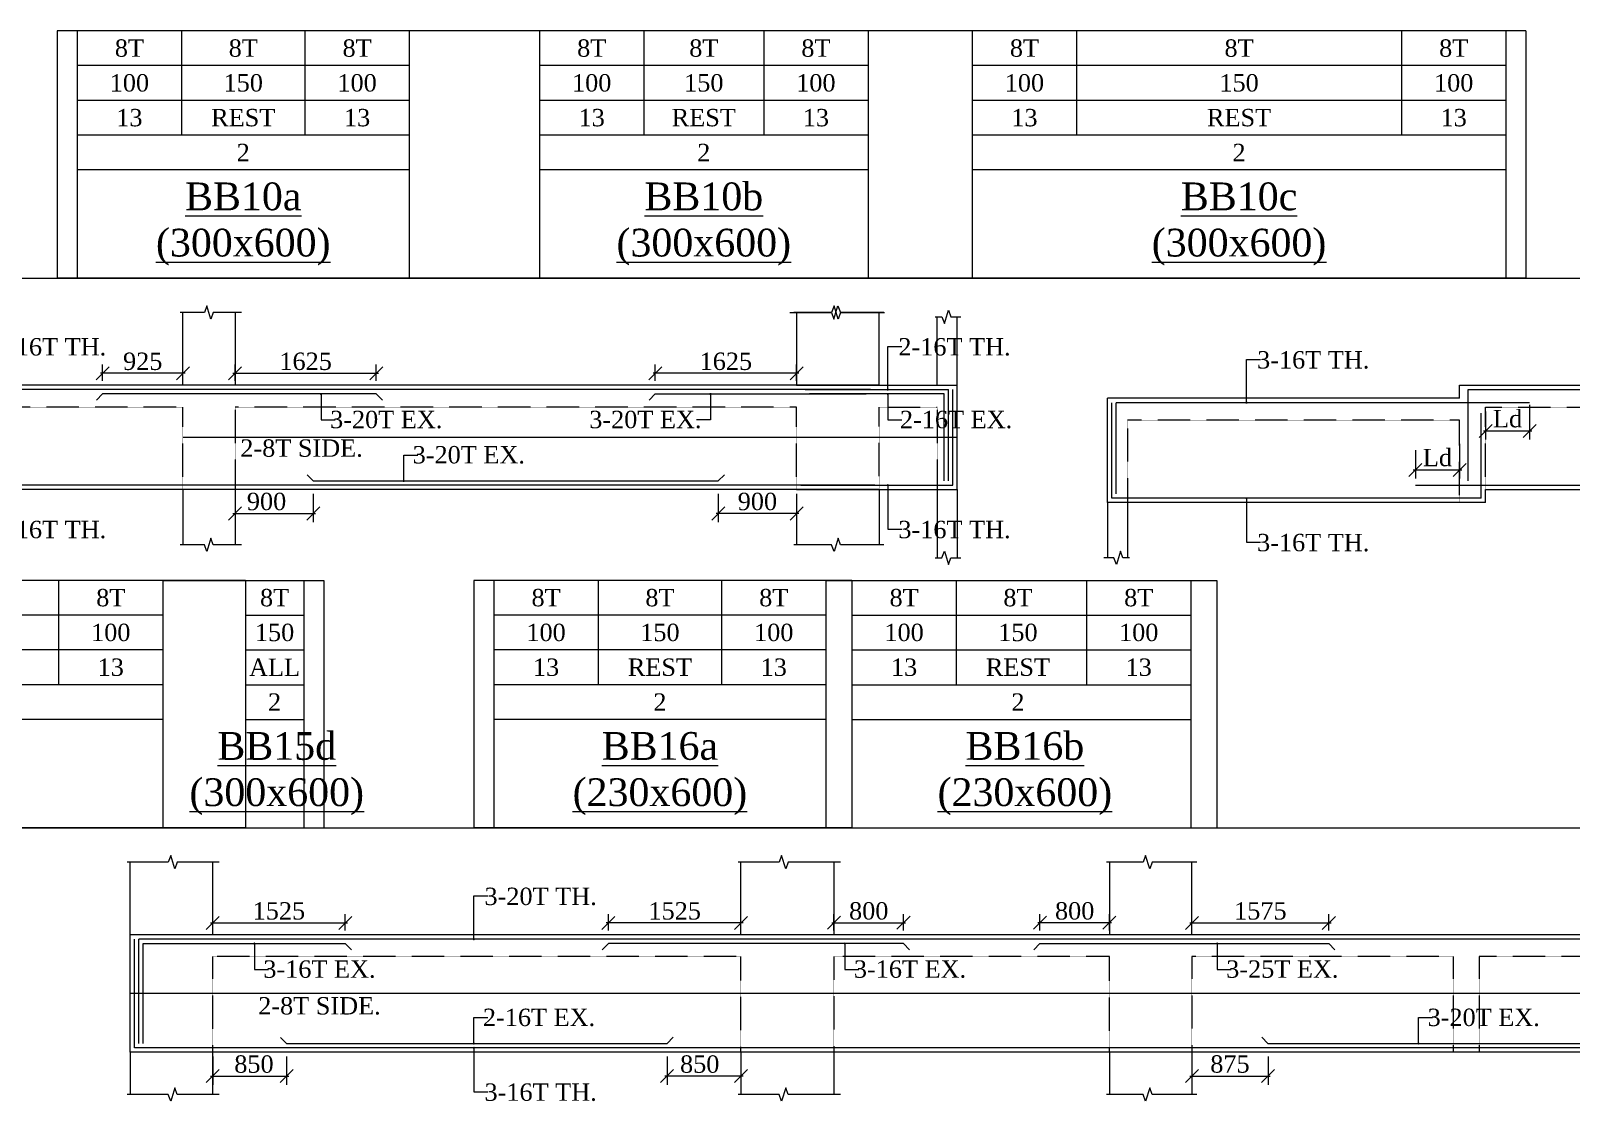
# Model space of a CAD drawing. Header units: inches. Extents: x 11017527 to 11245450, y -2821070 to -2693013.
# Drawn here: x 11085304 to 11103031, y -2728128 to -2715812 of the extents above; entities that cross this region are included whole.
import ezdxf
from ezdxf.enums import TextEntityAlignment as Align

# ---------------------------------------------------------------- set-up
doc = ezdxf.new("R2010")
doc.units = ezdxf.units.IN
doc.header["$LTSCALE"] = 0.5
doc.header["$MEASUREMENT"] = 0
doc.linetypes.add('HIDDEN', pattern=[9.525, 6.35, -3.175])
doc.layers.get('0').update_dxf_attribs({"lineweight": 0})
for name, color, linetype, lineweight in [('S-CUT OUT LINE', 9, 'Continuous', 9), ('S-DIM L.S.', 4, 'Continuous', 9), ('S-L.S.SECTION', 5, 'Continuous', 9), ('S-L.S.SLAB LINE', 8, 'HIDDEN', 5), ('S-L.S.STEEL', 6, 'Continuous', 15), ('S-SECTION MARK', 7, 'Continuous', 0), ('S-SHEET', 251, 'Continuous', 0), ('S-TEXT', 7, 'Continuous', 0), ('S-TEXT L.S. BEAM NO.', 30, 'Continuous', 5), ('S-TEXT. L.S.', 7, 'Continuous', 13)]:
    doc.layers.add(name, color=color, linetype=linetype, lineweight=lineweight)
doc.styles.add('135', font='arial.ttf', dxfattribs={"width": 0.8, "height": 135})
doc.styles.get("Standard").update_dxf_attribs({"font": 'times.ttf'})
doc.styles.add('TEXT', font='times.ttf')
doc.dimstyles.new('75', dxfattribs={"dimtxt": 135, "dimasz": 90, "dimexe": 0.1, "dimexo": 0.03, "dimgap": 0.09, "dimtad": 1, "dimdec": 0, "dimzin": 0, "dimdsep": 46, "dimtxsty": '135', "dimblk": 'ARCHTICK', "dimcen": 0.09, "dimclrd": 256, "dimclre": 256, "dimclrt": 256, "dimadec": 0, "dimazin": 0, "dimtfac": 1, "dimtdec": 0, "dimtofl": 0, "dimtmove": 1, "dimatfit": 3, "dimldrblk": 'DOTSMALL', "dimfxl": 1, "dimtolj": 1, "dimtzin": 0, "dimlwd": -1, "dimlwe": -1, "dimarcsym": 0})
doc.dimstyles.new('SETU_1', dxfattribs={"dimtxt": 200, "dimasz": 150, "dimexe": 100, "dimexo": 50, "dimgap": 35, "dimtad": 1, "dimdec": 0, "dimzin": 0, "dimdsep": 46, "dimtxsty": 'Standard', "dimblk": 'OBLIQUE', "dimcen": 150, "dimdle": 25, "dimclrd": 4, "dimclre": 7, "dimclrt": 256, "dimadec": 0, "dimazin": 0, "dimtfac": 1, "dimtdec": 0, "dimtofl": 0, "dimtmove": 1, "dimatfit": 3, "dimfxl": 1, "dimtolj": 1, "dimtzin": 0, "dimlwd": -1, "dimlwe": 5, "dimarcsym": 1})

# ---------------------------------------------------------------- blocks, each defined once
blk = doc.blocks.new('_Oblique')
at = {"color": 0, "linetype": 'ByBlock', "lineweight": -2}
blk.add_line((-0.5, -0.5), (0.5, 0.5), dxfattribs=at)
blk = doc.blocks.new('*D529')
at = {"layer": 'S-DIM L.S.', "color": 7, "lineweight": 5, "transparency": 16777216}
for p, q in [((11092491, -2719841), (11092491, -2719653)), ((11094116, -2719841), (11094116, -2719653))]:
    blk.add_line(p, q, dxfattribs=at)
at = {"layer": 'S-DIM L.S.', "color": 7, "transparency": 16777216}
blk.add_line((11094141, -2719753), (11092466, -2719753), dxfattribs=at)
at = {"layer": 'S-DIM L.S.', "color": 7, "transparency": 16777216, "xscale": 150, "yscale": 150, "zscale": 150, "rotation": 180}
blk.add_blockref('_Oblique', (11092491, -2719753), dxfattribs=at)
at = {"layer": 'S-DIM L.S.', "color": 7, "transparency": 16777216, "xscale": 150, "yscale": 150, "zscale": 150}
blk.add_blockref('_Oblique', (11094116, -2719753), dxfattribs=at)
at = {"layer": 'S-DIM L.S.', "transparency": 16777216, "insert": (11093303, -2719616), "char_height": 200, "attachment_point": 5, "style": 'TEXT'}
blk.add_mtext('\\A1;1625', dxfattribs=at)
blk = doc.blocks.new('*D530')
at = {"layer": 'S-DIM L.S.', "color": 7, "lineweight": 5, "transparency": 16777216}
for p, q in [((11093216, -2721141), (11093216, -2721466)), ((11094116, -2721141), (11094116, -2721466))]:
    blk.add_line(p, q, dxfattribs=at)
at = {"layer": 'S-DIM L.S.', "color": 7, "transparency": 16777216}
blk.add_line((11094141, -2721366), (11093191, -2721366), dxfattribs=at)
at = {"layer": 'S-DIM L.S.', "color": 7, "transparency": 16777216, "xscale": 150, "yscale": 150, "zscale": 150, "rotation": 180}
blk.add_blockref('_Oblique', (11093216, -2721366), dxfattribs=at)
at = {"layer": 'S-DIM L.S.', "color": 7, "transparency": 16777216, "xscale": 150, "yscale": 150, "zscale": 150}
blk.add_blockref('_Oblique', (11094116, -2721366), dxfattribs=at)
at = {"layer": 'S-DIM L.S.', "transparency": 16777216, "insert": (11093666, -2721229), "char_height": 200, "attachment_point": 5, "style": 'TEXT'}
blk.add_mtext('\\A1;900', dxfattribs=at)
blk = doc.blocks.new('*D531')
at = {"layer": 'S-DIM L.S.', "color": 7, "lineweight": 5, "transparency": 16777216}
for p, q in [((11087655, -2719841), (11087655, -2719653)), ((11089280, -2719841), (11089280, -2719653))]:
    blk.add_line(p, q, dxfattribs=at)
at = {"layer": 'S-DIM L.S.', "color": 7, "transparency": 16777216}
blk.add_line((11087630, -2719753), (11089305, -2719753), dxfattribs=at)
at = {"layer": 'S-DIM L.S.', "color": 7, "transparency": 16777216, "xscale": 150, "yscale": 150, "zscale": 150, "rotation": 180}
blk.add_blockref('_Oblique', (11087655, -2719753), dxfattribs=at)
at = {"layer": 'S-DIM L.S.', "color": 7, "transparency": 16777216, "xscale": 150, "yscale": 150, "zscale": 150}
blk.add_blockref('_Oblique', (11089280, -2719753), dxfattribs=at)
at = {"layer": 'S-DIM L.S.', "transparency": 16777216, "insert": (11088467, -2719616), "char_height": 200, "attachment_point": 5, "style": 'TEXT'}
blk.add_mtext('\\A1;1625', dxfattribs=at)
blk = doc.blocks.new('*D532')
at = {"layer": 'S-DIM L.S.', "color": 7, "lineweight": 5, "transparency": 16777216}
for p, q in [((11087655, -2721141), (11087655, -2721466)), ((11088555, -2721141), (11088555, -2721466))]:
    blk.add_line(p, q, dxfattribs=at)
at = {"layer": 'S-DIM L.S.', "color": 7, "transparency": 16777216}
blk.add_line((11087630, -2721366), (11088580, -2721366), dxfattribs=at)
at = {"layer": 'S-DIM L.S.', "color": 7, "transparency": 16777216, "xscale": 150, "yscale": 150, "zscale": 150, "rotation": 180}
blk.add_blockref('_Oblique', (11087655, -2721366), dxfattribs=at)
at = {"layer": 'S-DIM L.S.', "color": 7, "transparency": 16777216, "xscale": 150, "yscale": 150, "zscale": 150}
blk.add_blockref('_Oblique', (11088555, -2721366), dxfattribs=at)
at = {"layer": 'S-DIM L.S.', "transparency": 16777216, "insert": (11088017, -2721229), "char_height": 200, "attachment_point": 5, "style": 'TEXT'}
blk.add_mtext('\\A1;900', dxfattribs=at)
blk = doc.blocks.new('*D533')
at = {"layer": 'S-DIM L.S.', "color": 7, "lineweight": 5, "transparency": 16777216}
for p, q in [((11086130, -2719841), (11086130, -2719653)), ((11087055, -2719841), (11087055, -2719653))]:
    blk.add_line(p, q, dxfattribs=at)
at = {"layer": 'S-DIM L.S.', "color": 7, "transparency": 16777216}
blk.add_line((11087080, -2719753), (11086105, -2719753), dxfattribs=at)
at = {"layer": 'S-DIM L.S.', "color": 7, "transparency": 16777216, "xscale": 150, "yscale": 150, "zscale": 150, "rotation": 180}
blk.add_blockref('_Oblique', (11086130, -2719753), dxfattribs=at)
at = {"layer": 'S-DIM L.S.', "color": 7, "transparency": 16777216, "xscale": 150, "yscale": 150, "zscale": 150}
blk.add_blockref('_Oblique', (11087055, -2719753), dxfattribs=at)
at = {"layer": 'S-DIM L.S.', "transparency": 16777216, "insert": (11086592, -2719616), "char_height": 200, "attachment_point": 5, "style": 'TEXT'}
blk.add_mtext('\\A1;925', dxfattribs=at)
blk = doc.blocks.new('_ArchTick')
at = {"color": 0, "linetype": 'ByBlock', "const_width": 0.15}
blk.add_lwpolyline([(-0.5, -0.5), (0.5, 0.5)], dxfattribs=at)
blk = doc.blocks.new('*D633')
at = {"layer": 'S-DIM L.S.', "color": 7, "transparency": 16777216}
blk.add_line((11094522, -2726076), (11095372, -2726076), dxfattribs=at)
at = {"layer": 'S-DIM L.S.', "color": 7, "lineweight": 5, "transparency": 16777216}
for p, q in [((11094547, -2726165), (11094547, -2725976)), ((11095347, -2726165), (11095347, -2725976))]:
    blk.add_line(p, q, dxfattribs=at)
at = {"layer": 'S-DIM L.S.', "color": 7, "transparency": 16777216, "xscale": 150, "yscale": 150, "zscale": 150, "rotation": 180}
blk.add_blockref('_Oblique', (11094547, -2726076), dxfattribs=at)
at = {"layer": 'S-DIM L.S.', "color": 7, "transparency": 16777216, "xscale": 150, "yscale": 150, "zscale": 150}
blk.add_blockref('_Oblique', (11095347, -2726076), dxfattribs=at)
at = {"layer": 'S-DIM L.S.', "transparency": 16777216, "insert": (11094947, -2725940), "char_height": 200, "attachment_point": 5, "style": 'TEXT'}
blk.add_mtext('\\A1;800', dxfattribs=at)
blk = doc.blocks.new('*D634')
at = {"layer": 'S-DIM L.S.', "color": 7, "transparency": 16777216}
blk.add_line((11087372, -2726077), (11088947, -2726077), dxfattribs=at)
at = {"layer": 'S-DIM L.S.', "color": 7, "lineweight": 5, "transparency": 16777216}
for p, q in [((11087397, -2726165), (11087397, -2725977)), ((11088922, -2726165), (11088922, -2725977))]:
    blk.add_line(p, q, dxfattribs=at)
at = {"layer": 'S-DIM L.S.', "color": 7, "transparency": 16777216, "xscale": 150, "yscale": 150, "zscale": 150, "rotation": 180}
blk.add_blockref('_Oblique', (11087397, -2726077), dxfattribs=at)
at = {"layer": 'S-DIM L.S.', "color": 7, "transparency": 16777216, "xscale": 150, "yscale": 150, "zscale": 150}
blk.add_blockref('_Oblique', (11088922, -2726077), dxfattribs=at)
at = {"layer": 'S-DIM L.S.', "transparency": 16777216, "insert": (11088159, -2725940), "char_height": 200, "attachment_point": 5, "style": 'TEXT'}
blk.add_mtext('\\A1;1525', dxfattribs=at)
blk = doc.blocks.new('*D635')
at = {"layer": 'S-DIM L.S.', "color": 7, "lineweight": 5, "transparency": 16777216}
for p, q in [((11087397, -2727615), (11087397, -2727940)), ((11088247, -2727615), (11088247, -2727940))]:
    blk.add_line(p, q, dxfattribs=at)
at = {"layer": 'S-DIM L.S.', "color": 7, "transparency": 16777216}
blk.add_line((11087372, -2727840), (11088272, -2727840), dxfattribs=at)
at = {"layer": 'S-DIM L.S.', "color": 7, "transparency": 16777216, "xscale": 150, "yscale": 150, "zscale": 150, "rotation": 180}
blk.add_blockref('_Oblique', (11087397, -2727840), dxfattribs=at)
at = {"layer": 'S-DIM L.S.', "color": 7, "transparency": 16777216, "xscale": 150, "yscale": 150, "zscale": 150}
blk.add_blockref('_Oblique', (11088247, -2727840), dxfattribs=at)
at = {"layer": 'S-DIM L.S.', "transparency": 16777216, "insert": (11087872, -2727703), "char_height": 200, "attachment_point": 5, "style": 'TEXT'}
blk.add_mtext('\\A1;850', dxfattribs=at)
blk = doc.blocks.new('*D636')
at = {"layer": 'S-DIM L.S.', "color": 7, "transparency": 16777216}
blk.add_line((11093502, -2726077), (11091927, -2726077), dxfattribs=at)
at = {"layer": 'S-DIM L.S.', "color": 7, "lineweight": 5, "transparency": 16777216}
for p, q in [((11091952, -2726165), (11091952, -2725977)), ((11093477, -2726165), (11093477, -2725977))]:
    blk.add_line(p, q, dxfattribs=at)
at = {"layer": 'S-DIM L.S.', "color": 7, "transparency": 16777216, "xscale": 150, "yscale": 150, "zscale": 150, "rotation": 180}
blk.add_blockref('_Oblique', (11091952, -2726077), dxfattribs=at)
at = {"layer": 'S-DIM L.S.', "color": 7, "transparency": 16777216, "xscale": 150, "yscale": 150, "zscale": 150}
blk.add_blockref('_Oblique', (11093477, -2726077), dxfattribs=at)
at = {"layer": 'S-DIM L.S.', "transparency": 16777216, "insert": (11092714, -2725940), "char_height": 200, "attachment_point": 5, "style": 'TEXT'}
blk.add_mtext('\\A1;1525', dxfattribs=at)
blk = doc.blocks.new('*D637')
at = {"layer": 'S-DIM L.S.', "color": 7, "lineweight": 5, "transparency": 16777216}
for p, q in [((11092627, -2727615), (11092627, -2727939)), ((11093477, -2727615), (11093477, -2727939))]:
    blk.add_line(p, q, dxfattribs=at)
at = {"layer": 'S-DIM L.S.', "color": 7, "transparency": 16777216}
blk.add_line((11093502, -2727839), (11092602, -2727839), dxfattribs=at)
at = {"layer": 'S-DIM L.S.', "color": 7, "transparency": 16777216, "xscale": 150, "yscale": 150, "zscale": 150, "rotation": 180}
blk.add_blockref('_Oblique', (11092627, -2727839), dxfattribs=at)
at = {"layer": 'S-DIM L.S.', "color": 7, "transparency": 16777216, "xscale": 150, "yscale": 150, "zscale": 150}
blk.add_blockref('_Oblique', (11093477, -2727839), dxfattribs=at)
at = {"layer": 'S-DIM L.S.', "transparency": 16777216, "insert": (11093002, -2727703), "char_height": 200, "attachment_point": 5, "style": 'TEXT'}
blk.add_mtext('\\A1;850', dxfattribs=at)
blk = doc.blocks.new('*D638')
at = {"layer": 'S-DIM L.S.', "color": 7, "transparency": 16777216}
blk.add_line((11097742, -2726076), (11096892, -2726076), dxfattribs=at)
at = {"layer": 'S-DIM L.S.', "color": 7, "lineweight": 5, "transparency": 16777216}
for p, q in [((11096917, -2726165), (11096917, -2725976)), ((11097717, -2726165), (11097717, -2725976))]:
    blk.add_line(p, q, dxfattribs=at)
at = {"layer": 'S-DIM L.S.', "color": 7, "transparency": 16777216, "xscale": 150, "yscale": 150, "zscale": 150, "rotation": 180}
blk.add_blockref('_Oblique', (11096917, -2726076), dxfattribs=at)
at = {"layer": 'S-DIM L.S.', "color": 7, "transparency": 16777216, "xscale": 150, "yscale": 150, "zscale": 150}
blk.add_blockref('_Oblique', (11097717, -2726076), dxfattribs=at)
at = {"layer": 'S-DIM L.S.', "transparency": 16777216, "insert": (11097317, -2725940), "char_height": 200, "attachment_point": 5, "style": 'TEXT'}
blk.add_mtext('\\A1;800', dxfattribs=at)
blk = doc.blocks.new('*D640')
at = {"layer": 'S-DIM L.S.', "color": 7, "transparency": 16777216}
blk.add_line((11098642, -2726077), (11100267, -2726077), dxfattribs=at)
at = {"layer": 'S-DIM L.S.', "color": 7, "lineweight": 5, "transparency": 16777216}
for p, q in [((11098667, -2726165), (11098667, -2725977)), ((11100242, -2726165), (11100242, -2725977))]:
    blk.add_line(p, q, dxfattribs=at)
at = {"layer": 'S-DIM L.S.', "color": 7, "transparency": 16777216, "xscale": 150, "yscale": 150, "zscale": 150, "rotation": 180}
blk.add_blockref('_Oblique', (11098667, -2726077), dxfattribs=at)
at = {"layer": 'S-DIM L.S.', "color": 7, "transparency": 16777216, "xscale": 150, "yscale": 150, "zscale": 150}
blk.add_blockref('_Oblique', (11100242, -2726077), dxfattribs=at)
at = {"layer": 'S-DIM L.S.', "transparency": 16777216, "insert": (11099454, -2725940), "char_height": 200, "attachment_point": 5, "style": 'TEXT'}
blk.add_mtext('\\A1;1575', dxfattribs=at)
blk = doc.blocks.new('*D641')
at = {"layer": 'S-DIM L.S.', "color": 7, "lineweight": 5, "transparency": 16777216}
for p, q in [((11098667, -2727615), (11098667, -2727939)), ((11099542, -2727615), (11099542, -2727939))]:
    blk.add_line(p, q, dxfattribs=at)
at = {"layer": 'S-DIM L.S.', "color": 7, "transparency": 16777216}
blk.add_line((11098642, -2727839), (11099567, -2727839), dxfattribs=at)
at = {"layer": 'S-DIM L.S.', "color": 7, "transparency": 16777216, "xscale": 150, "yscale": 150, "zscale": 150, "rotation": 180}
blk.add_blockref('_Oblique', (11098667, -2727839), dxfattribs=at)
at = {"layer": 'S-DIM L.S.', "color": 7, "transparency": 16777216, "xscale": 150, "yscale": 150, "zscale": 150}
blk.add_blockref('_Oblique', (11099542, -2727839), dxfattribs=at)
at = {"layer": 'S-DIM L.S.', "transparency": 16777216, "insert": (11099104, -2727702), "char_height": 200, "attachment_point": 5, "style": 'TEXT'}
blk.add_mtext('\\A1;875', dxfattribs=at)
blk = doc.blocks.new('*D442')
at = {"layer": 'S-DIM L.S.', "color": 7, "lineweight": 5, "transparency": 16777216}
for p, q in [((11101746, -2720565), (11101746, -2720964)), ((11101239, -2720639), (11101239, -2720964))]:
    blk.add_line(p, q, dxfattribs=at)
at = {"layer": 'S-DIM L.S.', "color": 7, "transparency": 16777216}
blk.add_line((11101214, -2720864), (11101771, -2720864), dxfattribs=at)
at = {"layer": 'S-DIM L.S.', "color": 7, "transparency": 16777216, "xscale": 150, "yscale": 150, "zscale": 150, "rotation": 180}
blk.add_blockref('_Oblique', (11101239, -2720864), dxfattribs=at)
at = {"layer": 'S-DIM L.S.', "color": 7, "transparency": 16777216, "xscale": 150, "yscale": 150, "zscale": 150}
blk.add_blockref('_Oblique', (11101746, -2720864), dxfattribs=at)
at = {"layer": 'S-DIM L.S.', "transparency": 16777216, "insert": (11101492, -2720724), "char_height": 200, "attachment_point": 5, "style": 'TEXT'}
blk.add_mtext('\\A1;Ld', dxfattribs=at)
blk = doc.blocks.new('*D443')
at = {"layer": 'S-DIM L.S.', "color": 7, "lineweight": 5, "transparency": 16777216}
for p, q in [((11102046, -2720191), (11102046, -2720516)), ((11102552, -2720116), (11102552, -2720516))]:
    blk.add_line(p, q, dxfattribs=at)
at = {"layer": 'S-DIM L.S.', "color": 7, "transparency": 16777216}
blk.add_line((11102021, -2720416), (11102577, -2720416), dxfattribs=at)
at = {"layer": 'S-DIM L.S.', "color": 7, "transparency": 16777216, "xscale": 150, "yscale": 150, "zscale": 150, "rotation": 180}
blk.add_blockref('_Oblique', (11102046, -2720416), dxfattribs=at)
at = {"layer": 'S-DIM L.S.', "color": 7, "transparency": 16777216, "xscale": 150, "yscale": 150, "zscale": 150}
blk.add_blockref('_Oblique', (11102552, -2720416), dxfattribs=at)
at = {"layer": 'S-DIM L.S.', "transparency": 16777216, "insert": (11102299, -2720276), "char_height": 200, "attachment_point": 5, "style": 'TEXT'}
blk.add_mtext('\\A1;Ld', dxfattribs=at)

msp = doc.modelspace()

# ---------------------------------------------------------------- linework, layer by layer
at = {"layer": 'S-CUT OUT LINE'}
for points, elevation in [([(11087729.898, -2719054.588), (11087403.885, -2719054.588), (11087375.915, -2719131.436), (11087329.238, -2718977.74), (11087301.268, -2719054.588), (11087022.379, -2719054.588)], 0.039), ([(11094040.898, -2719054.588), (11094518.43, -2719054.588), (11094546.4, -2719131.436), (11094593.077, -2718977.74), (11094621.047, -2719054.588), (11095128.884, -2719054.588)], 0.051), ([(11095121.231, -2719054.588), (11094622.211, -2719054.588), (11094594.24, -2719131.436), (11094547.564, -2718977.74), (11094519.593, -2719054.588), (11094083.374, -2719054.588)], 0.039), ([(11095711.373, -2719104.486), (11095789.913, -2719104.486), (11095817.884, -2719181.334), (11095864.561, -2719027.639), (11095892.531, -2719104.486), (11096008.474, -2719104.486)], 0.061), ([(11087729.898, -2721727.357), (11087403.885, -2721727.357), (11087375.915, -2721650.509), (11087329.238, -2721804.205), (11087301.268, -2721727.357), (11087022.379, -2721727.357)], 0.039), ([(11095121.231, -2721727.357), (11094622.211, -2721727.357), (11094594.24, -2721650.509), (11094547.564, -2721804.205), (11094519.593, -2721727.357), (11094083.374, -2721727.357)], 0.039), ([(11095711.373, -2721877.4), (11095789.913, -2721877.4), (11095817.884, -2721800.552), (11095864.561, -2721954.248), (11095892.531, -2721877.4), (11096008.474, -2721877.4)], 0.061), ([(11097949.834, -2721877.405), (11097871.294, -2721877.405), (11097843.323, -2721800.557), (11097796.646, -2721954.253), (11097768.676, -2721877.405), (11097652.734, -2721877.405)], 0.074), ([(11087471.685, -2725378.415), (11086989.105, -2725378.308), (11086961.135, -2725455.155), (11086914.458, -2725301.46), (11086886.487, -2725378.308), (11086414.166, -2725378.308)], 0.011), ([(11094621.685, -2725378.2), (11094019.213, -2725378.266), (11093991.242, -2725455.114), (11093944.565, -2725301.418), (11093916.595, -2725378.266), (11093444.166, -2725378.266)], -0.023), ([(11098722.018, -2725378.417), (11098208.354, -2725378.417), (11098180.384, -2725455.265), (11098133.707, -2725301.57), (11098105.737, -2725378.417), (11097684.162, -2725378.308)], 0.011), ([(11087471.685, -2728051.184), (11086989.105, -2728051.077), (11086961.135, -2727974.229), (11086914.458, -2728127.925), (11086886.487, -2728051.077), (11086414.166, -2728051.077)], 0.011), ([(11094621.685, -2728050.97), (11094019.213, -2728051.035), (11093991.242, -2727974.188), (11093944.565, -2728127.883), (11093916.595, -2728051.035), (11093444.166, -2728051.035)], -0.023), ([(11098722.018, -2728051.187), (11098208.354, -2728051.187), (11098180.384, -2727974.339), (11098133.707, -2728128.034), (11098105.737, -2728051.187), (11097684.162, -2728051.077)], 0.011)]:
    msp.add_lwpolyline(points, dxfattribs=dict(at, elevation=elevation))
at = {"layer": 'S-L.S.SECTION', "color": 1}
for p, q in [((11087054.898, -2719890.973, 0.017), (11087054.898, -2719054.588, 0.017)), ((11087654.898, -2719054.588, 0.018), (11087654.898, -2719890.973, 0.018)), ((11094115.898, -2719054.588, 0.033), (11094115.898, -2719890.973, 0.033)), ((11094115.898, -2719054.588, 0.05), (11094115.898, -2719890.973, 0.05)), ((11095065.898, -2719890.973, 0.017), (11095065.898, -2719054.588, 0.017)), ((11095065.898, -2719890.973, 0.022), (11095065.898, -2719054.588, 0.022)), ((11095735.895, -2719890.919, 0.073), (11095735.895, -2719104.486, 0.061)), ((11095965.895, -2719890.967, 0.039), (11095965.895, -2719104.534, 0.027)), ((11087054.898, -2721090.973, 0.017), (11087054.898, -2721727.357, 0.017)), ((11087654.898, -2721090.973, 0.018), (11087654.898, -2721727.357, 0.018)), ((11095065.898, -2721090.973, 0.017), (11095065.898, -2721727.357, 0.017)), ((11095735.895, -2721090.967, 0.073), (11095735.895, -2721877.4, 0.061)), ((11095965.895, -2721090.919, 0.039), (11095965.895, -2721877.352, 0.027)), ((11094115.898, -2721240.973, 0.033), (11094115.898, -2721727.357, 0.033)), ((11097695.312, -2721240.924, 0.052), (11097695.312, -2721877.357, 0.04)), ((11097925.312, -2721240.973, 0.087), (11097925.312, -2721877.405, 0.074)), ((11086446.685, -2726214.692, 0.008), (11086446.685, -2725378.308, 0.008)), ((11087396.685, -2725378.415, 0.006), (11087396.685, -2726214.799, 0.006)), ((11093476.685, -2726214.651, -0.003), (11093476.685, -2725378.266, -0.003)), ((11094546.685, -2725378.2, -0.021), (11094546.685, -2726214.585, -0.021)), ((11097716.685, -2725378.308, 0.008), (11097716.685, -2726214.692, 0.008)), ((11098666.685, -2726214.802, 0.008), (11098666.685, -2725378.417, 0.008)), ((11086446.685, -2727564.685, 0.059), (11086446.685, -2728051.077, 0.008)), ((11087396.685, -2727564.792, 0.057), (11087396.685, -2728051.184, 0.006)), ((11093476.685, -2727564.644, 0.048), (11093476.685, -2728051.035, -0.003)), ((11094546.685, -2727564.578, 0.029), (11094546.685, -2728050.97, -0.021)), ((11097716.685, -2727564.685, 0.059), (11097716.685, -2728051.077, 0.008)), ((11098666.685, -2727564.795, 0.059), (11098666.685, -2728051.187, 0.008))]:
    msp.add_line(p, q, dxfattribs=at)
at = {"layer": 'S-L.S.SECTION', "color": 5}
for p, q in [((11095065.898, -2719890.973, 0.001), (11081724.898, -2719890.973, 0.041)), ((11094115.898, -2719890.973, 0.028), (11095965.895, -2719890.967, 0.027)), ((11095965.895, -2721090.919, 0.039), (11095965.895, -2719890.967, 0.027)), ((11101745.649, -2720041.017, 0.052), (11097695.312, -2720040.973, 0.04)), ((11097695.312, -2721240.924, 0.052), (11097695.312, -2720040.973, 0.04)), ((11101745.649, -2719891.021, 0.076), (11106245.649, -2719890.974, 0.064)), ((11101745.649, -2720041.017, 0.095), (11101745.649, -2719891.021, 0.093)), ((11095065.898, -2721090.973, 0), (11081724.898, -2721090.973, 0.041)), ((11094115.898, -2721090.924, 0.04), (11095965.895, -2721090.919, 0.039)), ((11102045.649, -2721090.969, 0.087), (11106245.649, -2721090.926, 0.076)), ((11102045.649, -2721240.973, 0.086), (11102045.649, -2721090.969, 0.084)), ((11102045.649, -2721240.973, 0.064), (11097695.312, -2721240.924, 0.052)), ((11098666.685, -2726214.802, -0.007), (11086446.685, -2726214.692, 0.011)), ((11086446.685, -2727564.685, 0.042), (11086446.685, -2726214.692, -0.009)), ((11111806.685, -2726214.692, -0.02), (11097716.685, -2726214.692, -0.001)), ((11098666.685, -2727564.795, 0.043), (11086446.685, -2727564.685, 0.062)), ((11111806.685, -2727564.685, 0.031), (11097716.685, -2727564.685, 0.049))]:
    msp.add_line(p, q, dxfattribs=at)
at = {"layer": 'S-L.S.SLAB LINE', "linetype": 'HIDDEN', "ltscale": 0.8}
for p, q in [((11087054.898, -2720140.974, -0.001), (11083404.898, -2720140.974, 0.011)), ((11087054.898, -2721090.973, 0.017), (11087054.898, -2720140.974, 0.017)), ((11094115.894, -2720140.973, -0.023), (11087654.898, -2720140.974, -0.003)), ((11087654.898, -2720140.974, 0.001), (11087654.898, -2721090.973, 0.001)), ((11094115.894, -2721090.973, 0.033), (11094115.894, -2720140.973, 0.033)), ((11095065.898, -2720140.974, 0.037), (11095735.895, -2720140.971, 0.061)), ((11095065.898, -2721090.924, 0.034), (11095065.898, -2720140.974, 0.024)), ((11095735.895, -2720140.971, 0.047), (11095735.895, -2721090.919, 0.056)), ((11102045.649, -2720141.022, 0.084), (11105945.649, -2720140.978, 0.098)), ((11102045.649, -2721090.969, 0.081), (11102045.649, -2720141.022, 0.072)), ((11101745.649, -2720291.022, 0.061), (11097925.312, -2720290.977, 0.075)), ((11097925.312, -2720290.977, 0.06), (11097925.312, -2721240.924, 0.069)), ((11101745.649, -2721240.969, 0.057), (11101745.649, -2720291.022, 0.048)), ((11093476.685, -2726464.762, -0.002), (11087396.685, -2726464.714, 0.022)), ((11087396.685, -2726464.714, -0.001), (11087396.685, -2727564.792, 0.04)), ((11093476.685, -2727564.644, 0.048), (11093476.685, -2726464.762, 0.007)), ((11097716.681, -2726464.795, -0.018), (11094546.685, -2726464.77, -0.006)), ((11094546.685, -2726464.77, -0.029), (11094546.685, -2727564.578, 0.012)), ((11097716.681, -2727564.685, 0.059), (11097716.681, -2726464.795, 0.018)), ((11101673.685, -2726464.703, 0), (11098666.685, -2726464.706, 0.01)), ((11098666.685, -2726464.706, 0.005), (11098666.685, -2727564.685, 0.047)), ((11101673.685, -2726464.706, 0.005), (11101673.685, -2727564.685, 0.047)), ((11104916.685, -2726464.7, -0.011), (11101973.685, -2726464.703, -0.001)), ((11101973.685, -2726464.706, 0.005), (11101973.685, -2727564.685, 0.047))]:
    msp.add_line(p, q, dxfattribs=at)
at = {"layer": 'S-L.S.STEEL', "color": 1}
for p, q in [((11094965.898, -2719940.973, 0.001), (11081824.898, -2719940.973, 0.041)), ((11094215.898, -2719940.973, 0.028), (11095865.895, -2719940.967, 0.027)), ((11095865.895, -2720990.919, 0.039), (11095865.895, -2719940.967, 0.027)), ((11095915.895, -2721040.919, 0.039), (11095915.895, -2719940.967, 0.027)), ((11101845.649, -2719941.021, 0.076), (11106145.649, -2719940.974, 0.064)), ((11101845.649, -2720990.973, 0.105), (11101845.649, -2719941.021, 0.093)), ((11097745.312, -2721190.924, 0.052), (11097745.312, -2720090.973, 0.04)), ((11102552.032, -2720091.028, 0.054), (11097795.312, -2720090.973, 0.04)), ((11097795.312, -2721140.924, 0.052), (11097795.312, -2720090.973, 0.04)), ((11101995.649, -2721190.973, 0.081), (11101995.649, -2720212.852, 0.069)), ((11095015.898, -2721040.973, 0.001), (11081774.898, -2721040.973, 0.041)), ((11094165.898, -2721040.924, 0.04), (11095915.895, -2721040.919, 0.039)), ((11101239.268, -2721040.978, 0.09), (11106195.649, -2721040.926, 0.076)), ((11101995.649, -2721190.973, 0.065), (11097745.312, -2721190.924, 0.052)), ((11086496.685, -2727514.685, 0.042), (11086496.685, -2726264.692, -0.009)), ((11098566.685, -2726264.802, -0.007), (11086546.685, -2726264.692, 0.011)), ((11086546.685, -2727464.685, 0.042), (11086546.685, -2726264.692, -0.009)), ((11111706.685, -2726264.692, -0.02), (11097816.685, -2726264.692, -0.001)), ((11098666.685, -2726889.802, -0.007), (11086446.685, -2726889.692, 0.011)), ((11111806.685, -2726889.692, -0.02), (11097716.685, -2726889.692, -0.001)), ((11098616.685, -2727514.795, 0.043), (11086496.685, -2727514.685, 0.062)), ((11111756.685, -2727514.685, 0.031), (11097766.685, -2727514.685, 0.049))]:
    msp.add_line(p, q, dxfattribs=at)
at = {"layer": 'S-L.S.STEEL'}
for p, q in [((11086129.898, -2719990.973, 0.017), (11086058.889, -2720061.981, 0.017)), ((11089279.898, -2719990.973, 0.017), (11086129.898, -2719990.973, -0.033)), ((11089279.898, -2719990.973, 0.031), (11089350.906, -2720061.981, 0.031)), ((11092490.894, -2719990.973, 0.046), (11092419.885, -2720061.981, 0.046)), ((11092490.894, -2719990.973, 0.033), (11094915.898, -2719990.973, 0)), ((11095815.895, -2719991.022, 0.041), (11094265.898, -2719990.973, 0.011)), ((11095815.895, -2720990.919, 0.039), (11095815.895, -2719991.022, 0.027)), ((11095965.895, -2720490.949, -0.008), (11087054.898, -2720490.949, 0.019)), ((11088554.898, -2720990.973, 0.017), (11088483.889, -2720919.964, 0.017)), ((11093215.894, -2720990.973, 0.051), (11093286.902, -2720919.964, 0.051)), ((11088554.898, -2720990.973, -0.007), (11093215.894, -2720990.973, 0.033)), ((11086596.685, -2726314.692, 0.065), (11088921.685, -2726314.792, -0.099)), ((11086596.685, -2727464.685, 0.042), (11086596.685, -2726314.692, -0.009)), ((11088921.685, -2726314.792, -0.049), (11088992.694, -2726385.8, -0.049)), ((11091951.685, -2726314.655, -0.061), (11091880.643, -2726385.697, -0.061)), ((11095346.685, -2726314.587, -0.037), (11091951.685, -2726314.655, -0.135)), ((11095346.685, -2726314.587, -0.023), (11095417.694, -2726385.596, -0.023)), ((11096916.534, -2726314.738, -0.023), (11096845.676, -2726385.596, -0.023)), ((11096916.534, -2726314.738, 0.001), (11098516.685, -2726314.802, -0.009)), ((11097866.685, -2726314.692, 0.053), (11100241.685, -2726314.692, -0.05)), ((11100241.685, -2726314.692, 0), (11100312.694, -2726385.701, 0)), ((11088246.685, -2727464.792, 0.04), (11088175.676, -2727393.784, 0.04)), ((11088246.685, -2727464.792, 0.019), (11092626.725, -2727464.645, 0.046)), ((11092626.725, -2727464.645, 0.059), (11092697.694, -2727393.677, 0.059)), ((11099541.685, -2727464.685, 0.043), (11099470.676, -2727393.677, 0.043)), ((11099541.685, -2727464.685, 0.022), (11104041.685, -2727464.685, 0.045))]:
    msp.add_line(p, q, dxfattribs=at)
at = {"layer": 'S-SHEET'}
for p, q in [((11091158.95, -2715812.22, 0.073), (11085608.613, -2715812.172, 0.047)), ((11085608.613, -2715812.172, 0.03), (11085608.613, -2718657.96, 0.03)), ((11085838.613, -2715812.172, 0.047), (11085838.613, -2718657.96, 0.047)), ((11087038.613, -2715812.172, 0.047), (11087038.613, -2717012.187, 0.047)), ((11088458.95, -2715812.22, 0.035), (11088458.95, -2717012.205, 0.035)), ((11102508.95, -2715812.22, 0.073), (11089658.95, -2715812.207, 0.084)), ((11089658.95, -2715812.207, 0.065), (11089658.95, -2718657.994, 0.065)), ((11089658.95, -2715812.207, 0.077), (11089658.95, -2718657.994, 0.077)), ((11089658.95, -2715812.22, 0.035), (11089658.95, -2718658.008, 0.035)), ((11091158.95, -2715812.22, 0.061), (11091158.95, -2718658.008, 0.061)), ((11091158.95, -2715812.22, 0.073), (11091158.95, -2718658.008, 0.073)), ((11092358.95, -2715812.159, 0.073), (11092358.95, -2717012.174, 0.073)), ((11093738.95, -2715812.221, 0.053), (11093738.95, -2717012.206, 0.053)), ((11094938.95, -2715812.221, 0.053), (11094938.95, -2718658.008, 0.053)), ((11096138.95, -2715812.221, 0.073), (11096138.95, -2718658.008, 0.073)), ((11097338.95, -2715812.221, 0.073), (11097338.95, -2717012.236, 0.073)), ((11101078.95, -2715812.22, 0.073), (11101078.95, -2717012.205, 0.073)), ((11102278.95, -2715812.111, 0.073), (11102278.95, -2718657.898, 0.073)), ((11102508.95, -2715812.22, 0.073), (11102508.95, -2718658.008, 0.073)), ((11089658.95, -2716212.22, 0.045), (11085838.613, -2716212.172, 0.047)), ((11094938.95, -2716212.221, 0.07), (11091158.95, -2716212.22, 0.083)), ((11102278.95, -2716212.111, 0.09), (11096138.95, -2716212.221, 0.085)), ((11089658.95, -2716612.22, 0.045), (11085838.613, -2716612.172, 0.047)), ((11094938.95, -2716612.221, 0.07), (11091158.95, -2716612.22, 0.083)), ((11102278.95, -2716612.111, 0.09), (11096138.95, -2716612.221, 0.085)), ((11089658.95, -2717012.22, 0.045), (11085838.613, -2717012.172, 0.047)), ((11094938.95, -2717012.221, 0.07), (11091158.95, -2717012.22, 0.083)), ((11102278.95, -2717012.111, 0.09), (11096138.95, -2717012.221, 0.085)), ((11089658.95, -2717412.22, 0.045), (11085838.613, -2717412.172, 0.047)), ((11094938.95, -2717412.221, 0.07), (11091158.95, -2717412.22, 0.083)), ((11102278.95, -2717412.111, 0.09), (11096138.95, -2717412.221, 0.085)), ((11057421.852, -2718657.96, 0.001), (11115101.842, -2718657.96, 0.001)), ((11091158.95, -2718658.008, 0.073), (11085608.613, -2718657.96, 0.047)), ((11102508.95, -2718658.008, 0.073), (11089658.95, -2718657.994, 0.084)), ((11087774.278, -2722135.973, 0), (11074433.278, -2722135.973, 0.041)), ((11085624.278, -2722135.973, 0.016), (11085624.278, -2723335.973, 0.016)), ((11086824.278, -2722135.973, 0.028), (11088674.275, -2722135.967, 0.027)), ((11086824.278, -2722135.973, 0.016), (11086824.278, -2724981.76, 0.016)), ((11086824.278, -2722135.973, 0.016), (11086824.278, -2724981.76, 0.016)), ((11087774.278, -2722135.973, 0), (11087774.278, -2724981.76, 0)), ((11087774.278, -2722135.973, 0.005), (11087774.278, -2724981.76, 0.005)), ((11088444.275, -2722135.967, 0.027), (11088444.275, -2724981.754, 0.027)), ((11088674.275, -2722135.967, 0.01), (11088674.275, -2724981.754, 0.01)), ((11094754.029, -2722136.021, 0.052), (11090403.692, -2722135.973, 0.04)), ((11090403.692, -2722135.973, 0.023), (11090403.692, -2724981.76, 0.023)), ((11090633.692, -2722135.973, 0.04), (11090633.692, -2724981.76, 0.04)), ((11091833.692, -2722135.973, 0.04), (11091833.692, -2723335.988, 0.04)), ((11093254.029, -2722136.021, 0.028), (11093254.029, -2723336.006, 0.028)), ((11094454.029, -2722136.021, 0.076), (11098954.029, -2722135.974, 0.064)), ((11094454.029, -2722136.021, 0.028), (11094454.029, -2724981.808, 0.028)), ((11094454.029, -2722136.021, 0.064), (11094454.029, -2724981.808, 0.064)), ((11094754.029, -2722136.021, 0.04), (11094754.029, -2724981.808, 0.04)), ((11094754.029, -2722136.021, 0.052), (11094754.029, -2724981.808, 0.052)), ((11095954.029, -2722136.021, 0.052), (11095954.029, -2723336.006, 0.052)), ((11097454.029, -2722135.974, 0.064), (11097454.029, -2723335.989, 0.064)), ((11098654.029, -2722135.974, 0.064), (11098654.029, -2724981.762, 0.064)), ((11098954.029, -2722135.974, 0.047), (11098954.029, -2724981.762, 0.047)), ((11086824.278, -2722535.973, 0.034), (11080363.278, -2722535.973, 0.017)), ((11087774.278, -2722535.973, 0.014), (11088444.275, -2722535.967, 0.027)), ((11094454.029, -2722536.021, 0.038), (11090633.692, -2722535.973, 0.04)), ((11094754.029, -2722536.021, 0.062), (11098654.029, -2722535.974, 0.064)), ((11086824.278, -2722935.973, 0.034), (11080363.278, -2722935.973, 0.017)), ((11087774.278, -2722935.973, 0.014), (11088444.275, -2722935.967, 0.027)), ((11094454.029, -2722936.021, 0.038), (11090633.692, -2722935.973, 0.04)), ((11094754.029, -2722936.021, 0.062), (11098654.029, -2722935.974, 0.064)), ((11086824.278, -2723335.973, 0.034), (11080363.278, -2723335.973, 0.017)), ((11087774.278, -2723335.973, 0.014), (11088444.275, -2723335.967, 0.027)), ((11094454.029, -2723336.021, 0.038), (11090633.692, -2723335.973, 0.04)), ((11094754.029, -2723336.021, 0.062), (11098654.029, -2723335.974, 0.064)), ((11086824.278, -2723735.973, 0.034), (11080363.278, -2723735.973, 0.017)), ((11087774.278, -2723735.973, 0.014), (11088444.275, -2723735.967, 0.027)), ((11094454.029, -2723736.021, 0.038), (11090633.692, -2723735.973, 0.04)), ((11094754.029, -2723736.021, 0.062), (11098654.029, -2723735.974, 0.064)), ((11057421.852, -2724981.72, 0.003), (11115101.842, -2724981.72, 0.003)), ((11087774.278, -2724981.76, 0), (11074433.278, -2724981.76, 0.041)), ((11086824.278, -2724981.76, 0.028), (11088674.275, -2724981.754, 0.027)), ((11094754.029, -2724981.808, 0.052), (11090403.692, -2724981.76, 0.04)), ((11094454.029, -2724981.808, 0.076), (11098954.029, -2724981.762, 0.064))]:
    msp.add_line(p, q, dxfattribs=at)

# ---------------------------------------------------------------- texts
at = {"layer": 'S-TEXT', "char_height": 200, "attachment_point": 5, "style": 'TEXT'}
for s, insert, width in [('8T', (11086438.613, -2716012.181, 0.047), 1200), ('8T', (11087748.95, -2716012.205, 0.045), 1420.00002), ('8T', (11089058.95, -2716012.229, 0.035), 1200), ('8T', (11091758.95, -2716012.168, 0.072), 1200), ('8T', (11093048.95, -2716012.206, 0.068), 1380), ('8T', (11094338.95, -2716012.23, 0.053), 1200), ('8T', (11096738.95, -2716012.23, 0.072), 1200), ('8T', (11099208.95, -2716012.217, 0.073), 3740), ('8T', (11101678.95, -2716012.229, 0.072), 1200), ('\\pxt9.000002;100', (11086438.613, -2716412.181, 0.048), 1200), ('\\pxt9.000002;150', (11087748.95, -2716412.198, 0.05), 1420.00002), ('\\pxt9.000002;100', (11089058.95, -2716412.229, 0.036), 1200), ('\\pxt9.000002;100', (11091758.95, -2716412.168, 0.073), 1200), ('\\pxt9.000002;150', (11093048.95, -2716412.19, 0.07), 1380), ('\\pxt9.000002;100', (11094338.95, -2716412.23, 0.054), 1200), ('\\pxt9.000002;100', (11096738.95, -2716412.23, 0.073), 1200), ('150', (11099208.95, -2716412.122, 0.084), 3740), ('\\pxt9.000002;100', (11101678.95, -2716412.229, 0.073), 1200), ('13', (11086438.613, -2716812.181, 0.048), 1200), ('REST', (11087748.95, -2716812.198, 0.05), 1420.00002), ('13', (11089058.95, -2716812.229, 0.036), 1200), ('13', (11091758.95, -2716812.168, 0.073), 1200), ('REST', (11093048.95, -2716812.19, 0.07), 1380), ('13', (11094338.95, -2716812.23, 0.054), 1200), ('13', (11096738.95, -2716812.23, 0.073), 1200), ('REST', (11099208.95, -2716812.122, 0.084), 3740), ('13', (11101678.95, -2716812.229, 0.073), 1200), ('2', (11087748.781, -2717212.181, 0.047), 3820.33685), ('2', (11093048.95, -2717212.206, 0.072), 3780), ('2', (11099208.95, -2717212.206, 0.087), 6140), ('8T', (11086224.278, -2722335.973, 0.021), 1200), ('8T', (11088109.276, -2722335.94, 0.022), 669.99723), ('8T', (11091233.692, -2722335.982, 0.04), 1200), ('8T', (11092544.029, -2722336.006, 0.038), 1420.00002), ('8T', (11093854.029, -2722336.03, 0.028), 1200), ('8T', (11095354.029, -2722336.03, 0.052), 1200), ('8T', (11096664.029, -2722336.006, 0.062), 1420.00002), ('8T', (11098054.029, -2722335.983, 0.064), 1200), ('\\pt2025;100', (11086224.278, -2722735.973, 0.022), 1200), ('\\pxt9.000002;150', (11088109.276, -2722735.94, 0.023), 669.99723), ('\\pxt9.000002;100', (11091233.692, -2722735.982, 0.041), 1200), ('\\pxt9.000002;150', (11092544.029, -2722735.998, 0.043), 1420.00002), ('\\pxt9.000002;100', (11093854.029, -2722736.03, 0.029), 1200), ('\\pxt9.000002;100', (11095354.029, -2722736.03, 0.052), 1200), ('\\pxt9.000002;150', (11096664.029, -2722735.998, 0.067), 1420.00002), ('\\pxt9.000002;100', (11098054.029, -2722735.983, 0.064), 1200), ('13', (11086224.278, -2723135.973, 0.021), 1200), ('ALL', (11088109.276, -2723135.943, 0.024), 669.99723), ('13', (11091233.692, -2723135.982, 0.041), 1200), ('REST', (11092544.029, -2723135.998, 0.043), 1420.00002), ('13', (11093854.029, -2723136.03, 0.029), 1200), ('13', (11095354.029, -2723136.03, 0.053), 1200), ('REST', (11096664.029, -2723135.998, 0.067), 1420.00002), ('13', (11098054.029, -2723135.983, 0.065), 1200), ('2', (11088109.261, -2723535.934, 0.018), 669.96669), ('2', (11092543.861, -2723535.982, 0.04), 3820.33685), ('2', (11096664.197, -2723535.982, 0.064), 3820.33685)]:
    msp.add_mtext(s, dxfattribs=dict(at, insert=insert, width=width))
at = {"layer": 'S-TEXT L.S. BEAM NO.', "linetype": 'ByBlock', "char_height": 319.2745, "attachment_point": 5, "style": 'TEXT'}
for s, insert, width in [('{\\LBB10a\\P(300x600)}', (11087748.781, -2718035.075, 0.043), 3820.33685), ('{\\LBB10b\\P(300x600)}', (11093048.95, -2718035.099, 0.067), 3780), ('{\\LBB10c\\P(300x600)}', (11099208.95, -2718035.044, 0.092), 6140), ('{\\LBB15d\\P(300x600)}', (11088134.276, -2724358.849, 0.022), 6411)]:
    msp.add_mtext(s, dxfattribs=dict(at, insert=insert, width=width))
at = {"layer": 'S-TEXT L.S. BEAM NO.', "color": 1, "linetype": 'ByBlock', "char_height": 319.2745, "width": 3820.33685, "attachment_point": 5, "style": 'TEXT'}
for s, insert in [('{\\LBB16a\\P(230x600)}', (11092543.861, -2724358.875, 0.036)), ('{\\LBB16b\\P(230x600)}', (11096743.861, -2724358.877, 0.06))]:
    msp.add_mtext(s, dxfattribs=dict(at, insert=insert))
at = {"layer": 'S-TEXT. L.S.', "style": 'TEXT'}
for s, p in [('3-16T TH.', (11085525.685, -2719547.778, -0.006)), ('2-16T TH.', (11095933.861, -2719547.778, 0.032)), ('3-16T TH.', (11100062.414, -2719697.826, 0.055)), ('3-20T EX.', (11089394.278, -2720384.392, -0.01)), ('3-20T EX.', (11092376.513, -2720384.392, -0.01)), ('2-16T EX.', (11095952.202, -2720384.392, 0.028)), ('2-8T SIDE.', (11088419.513, -2720713.392, -0.01)), ('3-20T EX.', (11090344.49, -2720790.113, -0.006)), ('3-16T TH.', (11085525.685, -2721650.454, -0.006)), ('3-16T TH.', (11095933.861, -2721650.406, 0.044)), ('3-16T TH.', (11100062.414, -2721800.454, 0.067)), ('3-20T TH.', (11091170.863, -2725871.498, -0.034)), ('3-16T EX.', (11088625.707, -2726708.218, -0.057)), ('3-16T EX.', (11095421.981, -2726708.111, -0.038)), ('3-25T EX.', (11099706.655, -2726708.111, -0.05)), ('2-8T SIDE.', (11088625.707, -2727130.783, -0.057)), ('2-16T EX.', (11091152.731, -2727263.826, 0.041)), ('3-20T EX.', (11102024.42, -2727263.826, 0.029)), ('3-16T TH.', (11091170.863, -2728124.167, 0.041))]:
    msp.add_text(s, height=200, dxfattribs=at).set_placement(p, align=Align.CENTER)

# ---------------------------------------------------------------- dimensions: what is measured, and where the dimension line sits
at = {"layer": 'S-DIM L.S.'}
for base, p1, p2, picture, middle in [((11086129.898, -2719752.821, 0.017), (11087054.898, -2719890.973, 0.017), (11086129.898, -2719890.973, 0.017), '*D533', (11086592.398, -2719615.802, 0.017)), ((11092490.894, -2719752.821, 0.05), (11094115.894, -2719890.973, 0.05), (11092490.894, -2719890.973, 0.046), '*D529', (11093303.394, -2719616.091, 0.05)), ((11091951.652, -2726076.537, 0.008), (11093476.685, -2726214.692, 0.008), (11091951.652, -2726214.689, -0.061), '*D636', (11092714.168, -2725939.807, 0.008)), ((11096916.685, -2726076.435, 0.012), (11097716.685, -2726214.585, -0.004), (11096916.685, -2726214.587, -0.023), '*D638', (11097316.685, -2725939.705, 0.012))]:
    dim = msp.add_linear_dim(base=base, p1=p1, p2=p2, angle=180, dimstyle='SETU_1', override={"dimtxsty": 'TEXT', "dimblk": 'Oblique', "dimclrd": 7, "dimarcsym": 1}, dxfattribs=at)
    dim.commit()
    dim.dimension.update_dxf_attribs({"geometry": picture, "text_midpoint": middle})
for base, p1, p2, picture, middle in [((11089279.898, -2719752.821, 0.051), (11087654.898, -2719890.973, 0.035), (11089279.898, -2719890.973, 0.031), '*D531', (11088467.398, -2719616.091, 0.051)), ((11088921.685, -2726076.64, -0.011), (11087396.685, -2726214.799, -0.011), (11088921.685, -2726214.792, -0.049), '*D634', (11088159.185, -2725939.91, -0.011)), ((11095346.685, -2726076.435, 0.012), (11094546.685, -2726214.585, -0.004), (11095346.685, -2726214.587, -0.023), '*D633', (11094946.685, -2725939.705, 0.012)), ((11100241.685, -2726076.541, -0.004), (11098666.685, -2726214.692, -0.004), (11100241.685, -2726214.692, 0), '*D640', (11099454.185, -2725939.522, -0.004))]:
    dim = msp.add_linear_dim(base=base, p1=p1, p2=p2, dimstyle='SETU_1', override={"dimtxsty": 'TEXT', "dimblk": 'Oblique', "dimclrd": 7, "dimarcsym": 1}, dxfattribs=at)
    dim.commit()
    dim.dimension.update_dxf_attribs({"geometry": picture, "text_midpoint": middle})
for base, p1, p2, picture, middle in [((11102552.032, -2720415.76, 0.075), (11102045.649, -2720141.023, 0.075), (11102552.032, -2720066.429, 0.082), '*D443', (11102298.84, -2720415.76, 0.075)), ((11101745.651, -2720864, 0.061), (11101239.268, -2720589.264, 0.061), (11101745.651, -2720514.669, 0.068), '*D442', (11101492.459, -2720864, 0.061))]:
    dim = msp.add_linear_dim(base=base, p1=p1, p2=p2, text='Ld', dimstyle='SETU_1', override={"dimtxsty": 'TEXT', "dimclrd": 7}, dxfattribs=at)
    dim.commit()
    dim.dimension.update_dxf_attribs({"geometry": picture, "text_midpoint": middle, "dimtype": 160})
for base, p1, p2, picture, middle in [((11088554.898, -2721365.709, 0.051), (11087654.898, -2721090.973, 0.035), (11088554.898, -2721090.973, 0.017), '*D532', (11088017.398, -2721365.709, 0.051)), ((11088246.685, -2727839.529, 0.04), (11087396.685, -2727564.792, 0.04), (11088246.685, -2727564.792, 0.04), '*D635', (11087871.685, -2727839.529, 0.04)), ((11099541.685, -2727839.422, 0.047), (11098666.685, -2727564.685, 0.047), (11099541.685, -2727564.685, 0.043), '*D641', (11099104.185, -2727839.422, 0.047))]:
    dim = msp.add_linear_dim(base=base, p1=p1, p2=p2, dimstyle='SETU_1', override={"dimtxsty": 'TEXT', "dimblk": 'Oblique', "dimclrd": 7, "dimarcsym": 1}, dxfattribs=at)
    dim.commit()
    dim.dimension.update_dxf_attribs({"geometry": picture, "text_midpoint": middle, "dimtype": 160})
for base, p1, p2, picture, middle in [((11093215.894, -2721365.709, 0.05), (11094115.894, -2721090.973, 0.05), (11093215.894, -2721090.973, 0.051), '*D530', (11093665.894, -2721365.709, 0.05)), ((11092626.685, -2727839.422, 0.059), (11093476.685, -2727564.685, 0.059), (11092626.685, -2727564.685, 0.059), '*D637', (11093001.685, -2727839.422, 0.059))]:
    dim = msp.add_linear_dim(base=base, p1=p1, p2=p2, angle=180, dimstyle='SETU_1', override={"dimtxsty": 'TEXT', "dimblk": 'Oblique', "dimclrd": 7, "dimarcsym": 1}, dxfattribs=at)
    dim.commit()
    dim.dimension.update_dxf_attribs({"geometry": picture, "text_midpoint": middle, "dimtype": 160})

# ---------------------------------------------------------------- leaders
at = {"layer": 'S-SECTION MARK'}
for points in [[(11095166.385, -2719940.973, 0.029), (11095166.385, -2719442.984, 0.029), (11095327.885, -2719442.984, 0.029)], [(11099294.938, -2720091.021, 0.052), (11099294.938, -2719593.032, 0.052), (11099456.438, -2719593.032, 0.052)], [(11088644.934, -2719991.002, 0.019), (11088644.934, -2720288.278, 0.019), (11088806.435, -2720288.278, 0.019)], [(11093125.857, -2719991.002, 0.019), (11093125.857, -2720288.278, 0.019), (11092964.357, -2720288.278, 0.019)], [(11095166.385, -2719991.002, 0.057), (11095166.385, -2720288.278, 0.057), (11095327.885, -2720288.278, 0.057)], [(11089595.146, -2720990.973, -0.009), (11089595.146, -2720693.697, -0.009), (11089756.646, -2720693.697, -0.009)], [(11095166.385, -2721040.924, 0.029), (11095166.385, -2721545.612, 0.029), (11095327.885, -2721545.612, 0.029)], [(11099294.938, -2721190.973, 0.052), (11099294.938, -2721695.66, 0.052), (11099456.438, -2721695.66, 0.052)], [(11090403.387, -2726264.692, -0.037), (11090403.387, -2725766.703, -0.037), (11090564.888, -2725766.703, -0.037)], [(11087876.363, -2726314.829, -0.009), (11087876.363, -2726612.105, -0.009), (11088037.864, -2726612.105, -0.009)], [(11094672.637, -2726314.722, -0.009), (11094672.637, -2726611.998, -0.009), (11094834.137, -2726611.998, -0.009)], [(11098957.311, -2726314.722, -0.021), (11098957.311, -2726611.998, -0.021), (11099118.811, -2726611.998, -0.021)], [(11090403.387, -2727464.685, 0.038), (11090403.387, -2727167.41, 0.038), (11090564.888, -2727167.41, 0.038)], [(11101275.076, -2727464.685, 0.026), (11101275.076, -2727167.41, 0.026), (11101436.577, -2727167.41, 0.026)], [(11090403.387, -2727514.685, 0.038), (11090403.387, -2728019.373, 0.038), (11090564.888, -2728019.373, 0.038)]]:
    msp.add_leader(points, dimstyle='75', override={"dimasz": 100, "dimclrd": 7}, dxfattribs=at)

doc.saveas('drawing.dxf')
